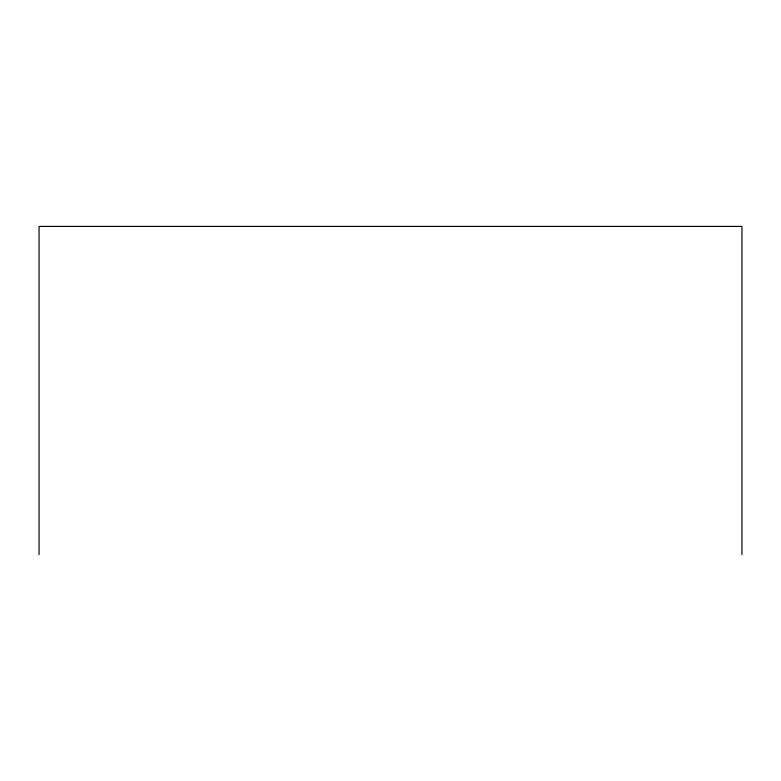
<?xml version="1.0" encoding="UTF-8"?>
<svg xmlns="http://www.w3.org/2000/svg" width="781" height="781" viewBox="0 0 781 781"><rect width="100%" height="100%" fill="white"/><g stroke="black" fill="none" stroke-linecap="round" stroke-linejoin="round"><path stroke-width="1.17" d="M741.95 554.578L741.95 226.422L39.05 226.422L39.05 554.578"/></g></svg>
